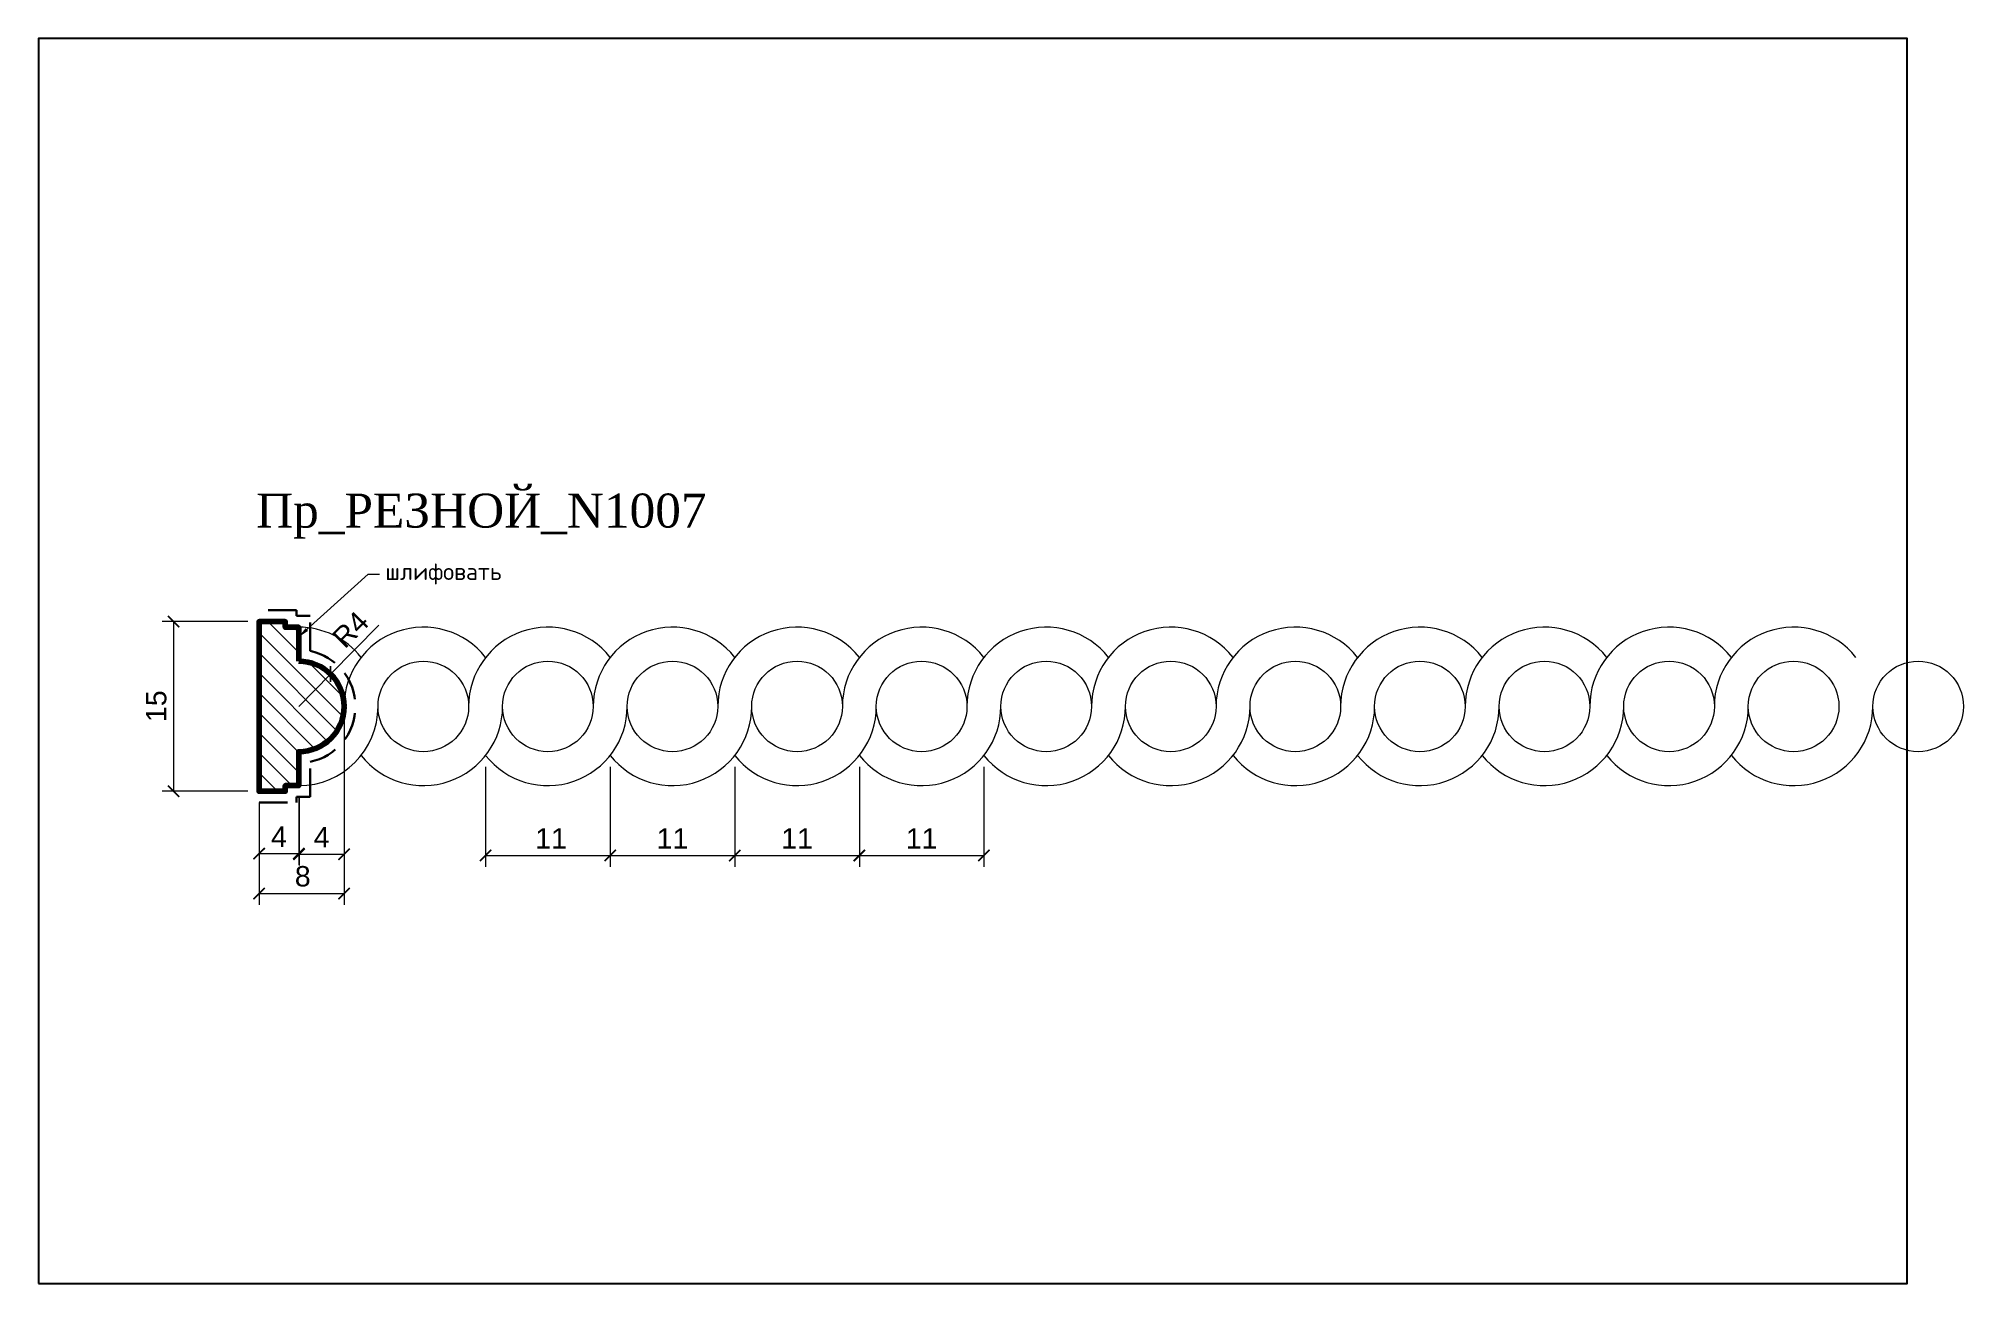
# Model space of a CAD drawing. Header units: millimetres. Extents: x 1306 to 1476, y 1766 to 1876.
import ezdxf
from ezdxf import colors
from ezdxf.entities.mleader import LeaderData, LeaderLine
from ezdxf.math import Vec2, Vec3

# ---------------------------------------------------------------- set-up
doc = ezdxf.new("R2010")
doc.units = ezdxf.units.MM
doc.linetypes.add('HIDDEN', pattern=[0.375, 0.25, -0.125])
for name, color, linetype, lineweight in [('0.15', 7, 'Continuous', 15), ('линия 50', 1, 'Continuous', 140), ('служебный слой РАЗМЕРЫ', 7, 'Continuous', 9)]:
    doc.layers.add(name, color=color, linetype=linetype, lineweight=lineweight)
doc.layers.add('Outside panel', color=7, linetype='Continuous', lineweight=18, true_color=0x7f5e57)
doc.layers.add('размеры в модели', color=7, linetype='Continuous')
doc.styles.add('ELECT', font='times.ttf')
doc.styles.get("Standard").update_dxf_attribs({"font": 'arial.ttf'})
doc.styles.add('ЕСКД профили текст', font='isocpeur.ttf')
doc.dimstyles.new('M_1', dxfattribs={"dimtxt": 1.8, "dimasz": 1, "dimexe": 1, "dimexo": 1, "dimgap": 0.6, "dimtad": 1, "dimdec": 0, "dimdsep": 46, "dimtxsty": 'Standard', "dimblk": 'ARCHTICK', "dimcen": -5, "dimclrd": 7, "dimclre": 7, "dimclrt": 7, "dimadec": 0, "dimazin": 0, "dimtfac": 1, "dimtdec": 0, "dimtmove": 0, "dimatfit": 3, "dimfxl": 1, "dimtolj": 1, "dimtzin": 0, "dimlwd": 5, "dimlwe": 5, "dimarcsym": 0})

# ---------------------------------------------------------------- blocks, each defined once
blk = doc.blocks.new('_ArchTick')
at = {"color": 0, "linetype": 'ByBlock', "const_width": 0.15}
blk.add_lwpolyline([(-0.5, -0.5), (0.5, 0.5)], dxfattribs=at)
blk = doc.blocks.new('*D7')
at = {"layer": 'Defpoints', "color": 0, "ltscale": 1000, "transparency": 16777216}
for p in [(1345.56, 1812.85), (1356.56, 1812.85), (1356.56, 1804.01)]:
    blk.add_point(p, dxfattribs=at)
at = {"layer": 'размеры в модели', "color": 7, "lineweight": 5, "ltscale": 1000, "transparency": 16777216}
for p, q in [((1345.56, 1811.85), (1345.56, 1803.01)), ((1356.56, 1811.85), (1356.56, 1803.01)), ((1345.56, 1804.01), (1356.56, 1804.01))]:
    blk.add_line(p, q, dxfattribs=at)
at = {"layer": 'размеры в модели', "color": 7, "lineweight": 5, "ltscale": 1000, "transparency": 16777216, "rotation": 180}
blk.add_blockref('_ArchTick', (1345.56, 1804.01), dxfattribs=at)
at = {"layer": 'размеры в модели', "color": 7, "lineweight": 5, "ltscale": 1000, "transparency": 16777216}
blk.add_blockref('_ArchTick', (1356.56, 1804.01), dxfattribs=at)
at = {"layer": 'размеры в модели', "color": 7, "ltscale": 1000, "transparency": 16777216, "insert": (1351.34, 1805.52), "char_height": 1.8, "attachment_point": 5}
blk.add_mtext('\\A1;11', dxfattribs=at)
blk = doc.blocks.new('*D6')
at = {"layer": 'Defpoints', "color": 0, "ltscale": 1000, "transparency": 16777216}
for p in [(1331.86, 1820.03), (1329.06, 1817.18)]:
    blk.add_point(p, dxfattribs=at)
at = {"layer": 'размеры в модели', "color": 7, "lineweight": 5, "ltscale": 1000, "transparency": 16777216}
for p in [(1336.14, 1824.37), (1329.06, 1817.18)]:
    blk.add_line(p, (1331.86, 1820.03), dxfattribs=at)
at = {"layer": 'размеры в модели', "color": 7, "lineweight": 5, "ltscale": 1000, "transparency": 16777216, "rotation": 225.453814157147}
blk.add_blockref('_ArchTick', (1331.86, 1820.03), dxfattribs=at)
at = {"layer": 'размеры в модели', "color": 7, "ltscale": 1000, "transparency": 16777216, "insert": (1333.63, 1823.97), "char_height": 1.8, "attachment_point": 5, "rotation": 45.4538}
blk.add_mtext('\\A1;R4', dxfattribs=at)
blk = doc.blocks.new('*D5')
at = {"layer": 'Defpoints', "color": 0, "ltscale": 1000, "transparency": 16777216}
for p in [(1333.06, 1817.18), (1329.08, 1810.18), (1333.06, 1804.12)]:
    blk.add_point(p, dxfattribs=at)
at = {"layer": 'размеры в модели', "color": 7, "lineweight": 5, "ltscale": 1000, "transparency": 16777216}
for p, q in [((1333.06, 1816.18), (1333.06, 1803.12)), ((1329.08, 1809.18), (1329.08, 1803.12)), ((1329.08, 1804.12), (1333.06, 1804.12))]:
    blk.add_line(p, q, dxfattribs=at)
at = {"layer": 'размеры в модели', "color": 7, "lineweight": 5, "ltscale": 1000, "transparency": 16777216, "rotation": 180}
blk.add_blockref('_ArchTick', (1329.08, 1804.12), dxfattribs=at)
at = {"layer": 'размеры в модели', "color": 7, "lineweight": 5, "ltscale": 1000, "transparency": 16777216}
blk.add_blockref('_ArchTick', (1333.06, 1804.12), dxfattribs=at)
at = {"layer": 'размеры в модели', "color": 7, "ltscale": 1000, "transparency": 16777216, "insert": (1331.07, 1805.62), "char_height": 1.8, "attachment_point": 5}
blk.add_mtext('\\A1;4', dxfattribs=at)
blk = doc.blocks.new('*D4')
at = {"layer": 'Defpoints', "color": 0, "ltscale": 1000, "transparency": 16777216}
for p in [(1325.56, 1809.68), (1329.06, 1810.18), (1329.06, 1804.17)]:
    blk.add_point(p, dxfattribs=at)
at = {"layer": 'размеры в модели', "color": 7, "lineweight": 5, "ltscale": 1000, "transparency": 16777216}
for p, q in [((1325.56, 1808.68), (1325.56, 1803.17)), ((1329.06, 1809.18), (1329.06, 1803.17)), ((1325.56, 1804.17), (1329.06, 1804.17))]:
    blk.add_line(p, q, dxfattribs=at)
at = {"layer": 'размеры в модели', "color": 7, "lineweight": 5, "ltscale": 1000, "transparency": 16777216, "rotation": 180}
blk.add_blockref('_ArchTick', (1325.56, 1804.17), dxfattribs=at)
at = {"layer": 'размеры в модели', "color": 7, "lineweight": 5, "ltscale": 1000, "transparency": 16777216}
blk.add_blockref('_ArchTick', (1329.06, 1804.17), dxfattribs=at)
at = {"layer": 'размеры в модели', "color": 7, "ltscale": 1000, "transparency": 16777216, "insert": (1327.31, 1805.67), "char_height": 1.8, "attachment_point": 5}
blk.add_mtext('\\A1;4', dxfattribs=at)
blk = doc.blocks.new('*D3')
at = {"layer": 'Defpoints', "color": 0, "ltscale": 1000, "transparency": 16777216}
for p in [(1333.06, 1817.18), (1325.56, 1809.68), (1333.06, 1800.65)]:
    blk.add_point(p, dxfattribs=at)
at = {"layer": 'размеры в модели', "color": 7, "lineweight": 5, "ltscale": 1000, "transparency": 16777216}
for p, q in [((1333.06, 1816.18), (1333.06, 1799.65)), ((1325.56, 1808.68), (1325.56, 1799.65)), ((1325.56, 1800.65), (1333.06, 1800.65))]:
    blk.add_line(p, q, dxfattribs=at)
at = {"layer": 'размеры в модели', "color": 7, "lineweight": 5, "ltscale": 1000, "transparency": 16777216, "rotation": 180}
blk.add_blockref('_ArchTick', (1325.56, 1800.65), dxfattribs=at)
at = {"layer": 'размеры в модели', "color": 7, "lineweight": 5, "ltscale": 1000, "transparency": 16777216}
blk.add_blockref('_ArchTick', (1333.06, 1800.65), dxfattribs=at)
at = {"layer": 'размеры в модели', "color": 7, "ltscale": 1000, "transparency": 16777216, "insert": (1329.41, 1802.16), "char_height": 1.8, "attachment_point": 5}
blk.add_mtext('\\A1;8', dxfattribs=at)
blk = doc.blocks.new('*D2')
at = {"layer": 'Defpoints', "color": 0, "ltscale": 1000, "transparency": 16777216}
for p in [(1325.56, 1824.68), (1318, 1809.68), (1325.56, 1809.68)]:
    blk.add_point(p, dxfattribs=at)
at = {"layer": 'размеры в модели', "color": 7, "lineweight": 5, "ltscale": 1000, "transparency": 16777216}
for p, q in [((1324.56, 1824.68), (1317, 1824.68)), ((1318, 1824.68), (1318, 1809.68)), ((1324.56, 1809.68), (1317, 1809.68))]:
    blk.add_line(p, q, dxfattribs=at)
for p, rotation in [((1318, 1824.68), 90), ((1318, 1809.68), 270)]:
    blk.add_blockref('_ArchTick', p, dxfattribs=dict(at, rotation=rotation))
at = {"layer": 'размеры в модели', "color": 7, "ltscale": 1000, "transparency": 16777216, "insert": (1316.48, 1817.2), "char_height": 1.8, "attachment_point": 5, "rotation": 90}
blk.add_mtext('\\A1;15', dxfattribs=at)

msp = doc.modelspace()

# ---------------------------------------------------------------- hatches: boundary and pattern name
at = {"layer": 'Outside panel', "ltscale": 1000}
h = msp.add_hatch(dxfattribs=at)
h.set_pattern_fill('ANSI31', color=256, scale=10, angle=90)
h.set_pattern_definition([(135, (-309289.6045, 93057.1881), (-0.8838834765, -0.8838834765), [])])
h.paths.add_polyline_path([(1329.06, 1821.18), (1329.06, 1824.18), (1327.86, 1824.18), (1327.86, 1824.68), (1325.56, 1824.68), (1325.56, 1809.68), (1327.86, 1809.68), (1327.86, 1810.18), (1329.06, 1810.18), (1329.06, 1813.18, 1)])

# ---------------------------------------------------------------- linework, layer by layer
at = {"color": 6, "ltscale": 1000}
msp.add_lwpolyline([(1306.08, 1766.19), (1471.08, 1766.19), (1471.08, 1876.19), (1306.08, 1876.19)], close=True, dxfattribs=at)
at = {"ltscale": 100}
msp.add_arc((1329.06, 1817.18), 4, 270, 90, dxfattribs=at)
at = {"layer": '0.15', "color": 7, "ltscale": 1000}
for centre in [(1340.06, 1817.18), (1351.06, 1817.18), (1362.06, 1817.18), (1373.06, 1817.18), (1384.06, 1817.18), (1395.06, 1817.18), (1406.06, 1817.18), (1417.06, 1817.18), (1428.06, 1817.18), (1439.06, 1817.18), (1450.06, 1817.18), (1461.06, 1817.18), (1472.06, 1817.18)]:
    msp.add_circle(centre, 4, dxfattribs=at)
for centre, radius, start, end in [((1329.06, 1817.18), 7, 38.2132, 90), ((1340.06, 1817.18), 7, 38.2132, 180), ((1351.06, 1817.18), 7, 38.2132, 180), ((1362.06, 1817.18), 7, 38.2132, 180), ((1373.06, 1817.18), 7, 38.2132, 180), ((1384.06, 1817.18), 7, 38.2132, 180), ((1395.06, 1817.18), 7, 38.2132, 180), ((1406.06, 1817.18), 7, 38.2132, 180), ((1417.06, 1817.18), 7, 38.2132, 180), ((1428.06, 1817.18), 7, 38.2132, 180), ((1439.06, 1817.18), 7, 38.2132, 180), ((1450.06, 1817.18), 7, 38.2132, 180), ((1461.06, 1817.18), 7, 38.2132, 180), ((1329.06, 1817.18), 4, 270, 90), ((1329.06, 1817.18), 7, 270, 360), ((1340.06, 1817.18), 7, 218.2132, 360), ((1351.06, 1817.18), 7, 218.2132, 360), ((1362.06, 1817.18), 7, 218.2132, 360), ((1373.06, 1817.18), 7, 218.2132, 360), ((1384.06, 1817.18), 7, 218.2132, 360), ((1395.06, 1817.18), 7, 218.2132, 360), ((1406.06, 1817.18), 7, 218.2132, 360), ((1417.06, 1817.18), 7, 218.2132, 360), ((1428.06, 1817.18), 7, 218.2132, 360), ((1439.06, 1817.18), 7, 218.2132, 360), ((1450.06, 1817.18), 7, 218.2132, 360), ((1461.06, 1817.18), 7, 218.2132, 360)]:
    msp.add_arc(centre, radius, start, end, dxfattribs=at)
at = {"layer": 'линия 50', "color": 1, "linetype": 'HIDDEN', "lineweight": 30, "ltscale": 10, "true_color": 0xff0909}
msp.add_lwpolyline([(1325.56, 1808.68), (1328.86, 1808.68), (1328.86, 1809.18), (1330.06, 1809.18), (1330.06, 1812.28, 0.816497), (1330.06, 1822.08), (1330.06, 1825.18), (1328.86, 1825.18), (1328.86, 1825.68), (1325.56, 1825.68)], format="xyb", dxfattribs=at)
at = {"layer": 'линия 50', "color": 7}
msp.add_lwpolyline([(1329.06, 1821.18), (1329.06, 1824.18), (1327.86, 1824.18), (1327.86, 1824.68), (1325.56, 1824.68), (1325.56, 1809.68), (1327.86, 1809.68), (1327.86, 1810.18), (1329.06, 1810.18), (1329.06, 1813.18, 1)], format="xyb", close=True, dxfattribs=at)

# ---------------------------------------------------------------- texts
at = {"color": 7, "ltscale": 1000, "style": 'ELECT'}
msp.add_text('Пр_РЕЗНОЙ_N1007', height=3, dxfattribs=at).set_placement((1325.29, 1832.98))

# ---------------------------------------------------------------- dimensions: what is measured, and where the dimension line sits
at = {"layer": 'размеры в модели', "color": 0, "ltscale": 1000}
dim = msp.add_radius_dim(center=(1329.06, 1817.18), mpoint=(1331.86, 1820.03), dimstyle='M_1', override={"dimtxt": 1.8}, dxfattribs=at)
dim.commit()
dim.dimension.update_dxf_attribs({"geometry": '*D6', "text_midpoint": (1333.63, 1823.97)})
dim = msp.add_linear_dim(base=(1318, 1809.68), p1=(1325.56, 1824.68), p2=(1325.56, 1809.68), angle=90, dimstyle='M_1', override={"dimtxt": 1.8}, dxfattribs=at)
dim.commit()
dim.dimension.update_dxf_attribs({"geometry": '*D2', "text_midpoint": (1318, 1817.2), "dimtype": 128})
for base, p1, p2, picture, middle in [((1333.05802943, 1800.64589317), (1325.55802943, 1809.68026968), (1333.05802943, 1817.18026968), '*D3', (1329.40643212, 1800.64589317)), ((1333.06, 1804.12), (1329.08, 1810.18), (1333.06, 1817.18), '*D5', (1331.07, 1804.12)), ((1356.56, 1804.01), (1345.56, 1812.85), (1356.56, 1812.85), '*D7', (1351.34, 1804.01)), ((1329.05802943, 1804.17309322), (1325.55802943, 1809.68026968), (1329.05802943, 1810.18026969), '*D4', (1327.30802943, 1804.17309322))]:
    dim = msp.add_linear_dim(base=base, p1=p1, p2=p2, dimstyle='M_1', override={"dimtxt": 1.8}, dxfattribs=at)
    dim.commit()
    dim.dimension.update_dxf_attribs({"geometry": picture, "text_midpoint": middle, "dimtype": 128})
for base, p1, p2 in [((1367.56, 1804.01), (1356.56, 1812.85), (1367.56, 1812.85)), ((1378.56, 1804.01), (1367.56, 1812.85), (1378.56, 1812.85)), ((1389.56, 1804.01), (1378.56, 1812.85), (1389.56, 1812.85))]:
    msp.add_linear_dim(base=base, p1=p1, p2=p2, dimstyle='M_1', override={"dimtxt": 1.8}, dxfattribs=at).render()

# ---------------------------------------------------------------- leaders
at = {"layer": 'служебный слой РАЗМЕРЫ'}
ml = msp.add_multileader_mtext('Standard', dxfattribs=at)
ml.set_content('\\A1;шлифовать', color=256, style='ЕСКД профили текст')
ml.set_leader_properties(color=256, linetype='ByLayer', lineweight=-1)
ml.build(insert=Vec2(0, 0))
ml.multileader.update_dxf_attribs({"dogleg_length": 1, "arrow_head_size": 1})
ctx = ml.context
ctx.base_point, ctx.char_height, ctx.arrow_head_size, ctx.landing_gap_size, ctx.plane_origin = Vec3(1336.2, 1828.87), 1.5, 1, 0.5, Vec3(1349.67, 1855.04)
notes = []
notes.append((ctx, [(1, (1, 1, 0), (1335.2, 1828.87), (1, 0), 1, [(0, [(1329.03, 1823.3)], 0, [])])]))
ctx.mtext.insert, ctx.mtext.flow_direction = Vec3(1336.7, 1829.85), 5
for ctx, leaders in notes:
    for number, flags, end, landing, length, lines in leaders:
        leader = LeaderData()
        leader.index, (leader.has_last_leader_line, leader.has_dogleg_vector, leader.attachment_direction) = number, flags
        leader.last_leader_point, leader.dogleg_vector, leader.dogleg_length = Vec3(end), Vec3(landing), length
        for number, points, colour, breaks in lines:
            line = LeaderLine()
            line.index, line.vertices, line.color, line.breaks = number, Vec3.list(points), colors.encode_raw_color(colour), breaks
            leader.lines.append(line)
        ctx.leaders.append(leader)

doc.saveas('drawing.dxf')
